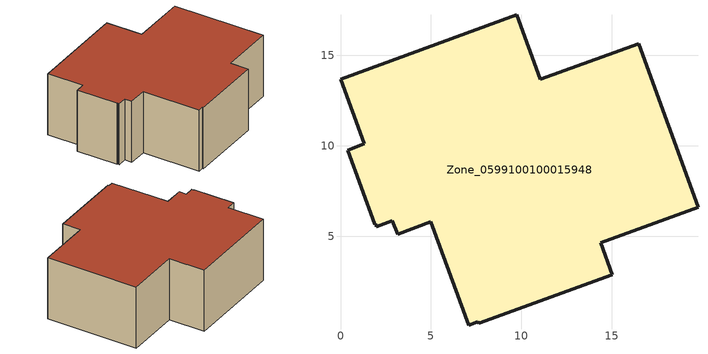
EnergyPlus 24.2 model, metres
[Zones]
Zone_0599100100015948
 floor ground (C_G): 1.95,5.69 1.89,5.67 0.39,9.76 1.31,10.1 0,13.67 9.73,17.23 11.04,13.67 16.47,15.65 19.76,6.6 14.38,4.65 15.03,2.86 7.63,0.18 7.58,0.28 7.09,0.09 5,5.8 3.15,5.11 2.87,5.85 1.99,5.53 z0
 wall outside (C_F): 5,5.8 7.09,0.09 7.58,0.28 7.63,0.18 15.03,2.86 14.38,4.65 19.76,6.6 16.47,15.65 11.04,13.67 9.73,17.23 0,13.67 1.31,10.1 0.39,9.76 1.89,5.67 1.95,5.69 1.99,5.53 2.87,5.85 3.15,5.11 5,5.8 z0:6.64
 roof outside (C_R): 7.09,0.09 7.58,0.28 7.63,0.18 15.03,2.86 14.38,4.65 19.76,6.6 16.47,15.65 11.04,13.67 9.73,17.23 0,13.67 1.31,10.1 0.39,9.76 1.89,5.67 1.95,5.69 1.99,5.53 2.87,5.85 3.15,5.11 5,5.8 z6.64
[BUILDING]
Pand.0599100100015948: North Axis=0; Terrain=City; Loads Convergence Tolerance Value=0.04; Temperature Convergence Tolerance Value=0.4; Solar Distribution=FullExterior; Maximum Number of Warmup Days=25; Minimum Number of Warmup Days=1
[Site:Location]
Rotterdam.The.Hague.AP_ZH_NLD Design_Conditions: Latitude=51.96; Longitude=4.45; Time Zone=1; Elevation=-4.5
[SITE:GROUNDTEMPERATURE:BUILDINGSURFACE]
18, 18, 18, 18, 18, 18, 18, 18, 18, 18, 18, 18
[MATERIAL] Thermal Absorptance=0.9; Solar Absorptance=0.7; Visible Absorptance=0.7
Name | Roughness | Thickness | Conductivity | Density | Specific Heat
G.D.2015-2018 | MediumSmooth | 0.15 | 0.0428571 | 540 | 1210
F.D.2015-2018 | Rough | 0.3 | 0.0666667 | 1920 | 840
R.D.2015-2018 | MediumRough | 0.2 | 0.0333333 | 1500 | 1000
[CONSTRUCTION]
C_G: G.D.2015-2018
C_F: F.D.2015-2018
C_R: R.D.2015-2018
[ZONE]
Zone_0599100100015948: Type=1; Multiplier=1; Ceiling Height=Autocalculate; Volume=Autocalculate; Floor Area=autocalculate; Part of Total Floor Area=Yes
[ZONEINFILTRATION:DESIGNFLOWRATE]
Infil_Zone_0599100100015948: Zone or ZoneList or Space or SpaceList=Zone_0599100100015948; Schedule=AlwaysOn; Design Flow Rate Calculation Method=Flow/Area; Flow Rate per Floor Area=0.0021; Constant Term Coefficient=1; Temperature Term Coefficient=0; Velocity Term Coefficient=0; Velocity Squared Term Coefficient=0
[HVACTEMPLATE:ZONE:IDEALLOADSAIRSYSTEM]
Zone_0599100100015948: Maximum Heating Supply Air Temperature=50; Minimum Cooling Supply Air Temperature=13; Maximum Heating Supply Air Humidity Ratio=0.0156; Minimum Cooling Supply Air Humidity Ratio=0.0077; Heating Limit=NoLimit; Cooling Limit=NoLimit; Dehumidification Control Type=ConstantSensibleHeatRatio; Cooling Sensible Heat Ratio=0.7; Dehumidification Setpoint=60; Humidification Control Type=None; Humidification Setpoint=30; Outdoor Air Method=None; Outdoor Air Flow Rate per Person=0.00944; Outdoor Air Flow Rate per Zone Floor Area=0; Outdoor Air Flow Rate per Zone=0; Demand Controlled Ventilation Type=None; Outdoor Air Economizer Type=NoEconomizer; Heat Recovery Type=None; Sensible Heat Recovery Effectiveness=0.7; Latent Heat Recovery Effectiveness=0.65
[ZONECONTROL:THERMOSTAT]
ThermostatControl_Zone_0599100100015948: Zone or ZoneList=Zone_0599100100015948; Control Type Schedule=DualSetpointControlType; Control 1=Thermostat_Zone_0599100100015948; Temperature Difference Between Cutout And Setpoint=0
[THERMOSTATSETPOINT:DUALSETPOINT]
Thermostat_Zone_0599100100015948: Heating Setpoint Temperature Schedule=HeatingSetpoint_Zone_0599100100015948; Cooling Setpoint Temperature Schedule=CoolingSetpoint_Zone_0599100100015948
[SCHEDULE:COMPACT]
HeatingSetpoint_Zone_0599100100015948: Through: 12/31, For: AllDays, Until: 24:00, 21
CoolingSetpoint_Zone_0599100100015948: Through: 12/31, For: AllDays, Until: 24:00, 24
DualSetpointControlType: Through: 12/31, For: AllDays, Until: 24:00, 4
AlwaysOn: Through: 12/31, For: AllDays, Until: 24:00, 1
